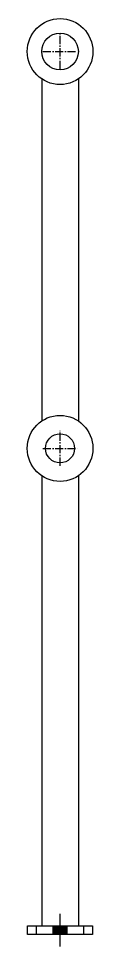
# Model space of a CAD drawing. Extents: x 153 to 229, y 221 to 1290.
import ezdxf

# ---------------------------------------------------------------- set-up
doc = ezdxf.new("R2010")
doc.units = 0
doc.header["$LTSCALE"] = 0.5
doc.header["$MEASUREMENT"] = 0
doc.linetypes.add('CENTER', pattern=[50.8, 31.75, -6.35, 6.35, -6.35])
doc.linetypes.add('CENTER2', pattern=[28.575, 19.05, -3.175, 3.175, -3.175])
for name, color, linetype in [('035', 2, 'CONTINUOUS'), ('CENTRE', 3, 'CENTER'), ('handrail', 211, 'CONTINUOUS'), ('SCENTRE', 3, 'CENTER2')]:
    doc.layers.add(name, color=color, linetype=linetype)

# ---------------------------------------------------------------- blocks, each defined once
blk = doc.blocks.new('he')
at = {"layer": '035', "linetype": 'Continuous', "const_width": 1}
blk.add_lwpolyline([(0, 0), (0, -1)], dxfattribs=at)
at = {"layer": 'CENTRE'}
blk.add_line((0, -2.375), (0, 1.375), dxfattribs=at)
blk = doc.blocks.new("STAUNCION TYPE 'P' SIDE")
at = {"layer": 'handrail'}
for p, q in [((-21.2, 985.5), (-21.2, 591.5)), ((21.2, 985.5), (21.2, 591.5)), ((-21.2, 528.5), (-21.2, 10)), ((21.2, 528.5), (21.2, 10))]:
    blk.add_line(p, q, dxfattribs=at)
for points in [[(-37.5, 10), (37.5, 10), (37.5, 0), (-37.5, 0)], [(-37.5, 10), (-27.5, 10), (-27.5, 0), (-37.5, 0)], [(27.5, 10), (37.5, 10), (37.5, 0), (27.5, 0)]]:
    blk.add_lwpolyline(points, close=True, dxfattribs=at)
for centre, radius in [((0, 1017), 38), ((0, 1017), 21.2), ((0, 560), 38), ((0, 560), 16.8)]:
    blk.add_circle(centre, radius, dxfattribs=at)
at = {"layer": 'SCENTRE'}
for p, q in [((0, 997), (0, 1037)), ((-20, 1017), (20, 1017)), ((0, 540), (0, 580)), ((-20, 560), (20, 560))]:
    blk.add_line(p, q, dxfattribs=at)
at = {"layer": 'handrail', "xscale": 17.5, "yscale": 10, "zscale": 17.5}
blk.add_blockref('he', (0, 10), dxfattribs=at)

msp = doc.modelspace()

# ---------------------------------------------------------------- block references
at = {"layer": 'handrail'}
msp.add_blockref("STAUNCION TYPE 'P' SIDE", (190.7, 234.9), dxfattribs=at)

doc.saveas('drawing.dxf')
